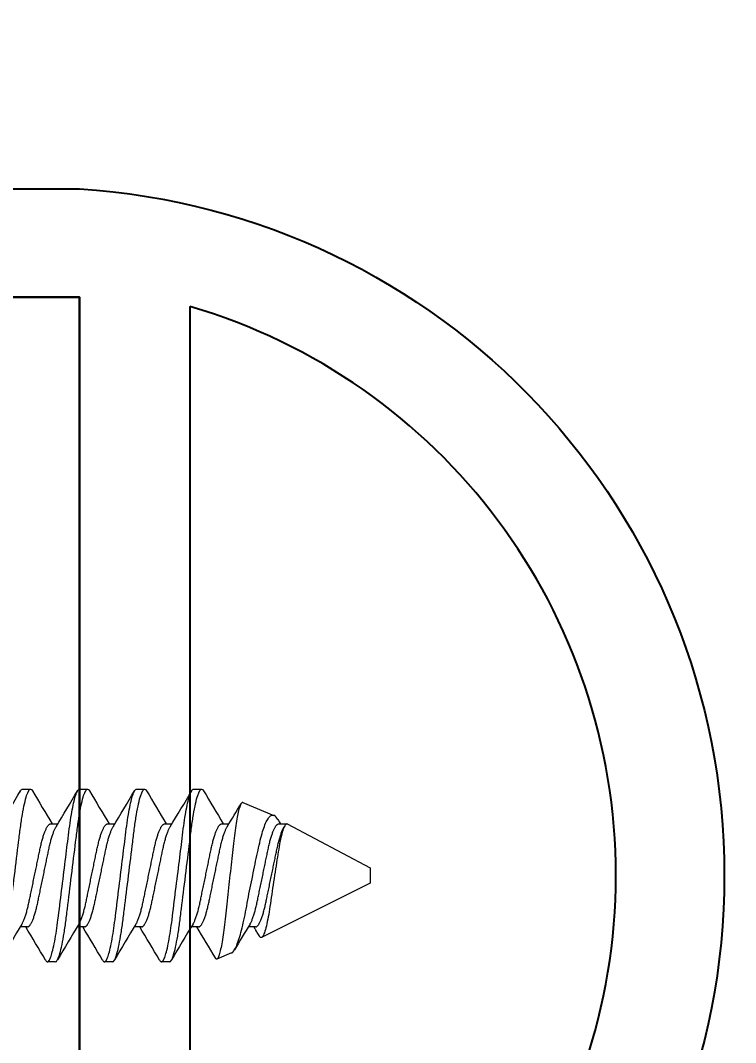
# Model space of a CAD drawing. Header units: inches. Extents: x 129892 to 140765, y 18172 to 24435.
# Drawn here: x 135177.36 to 135197.15, y 20803.75 to 20832.04 of the extents above; entities that cross this region are included whole.
import ezdxf

# ---------------------------------------------------------------- set-up
doc = ezdxf.new("R2010")
doc.units = ezdxf.units.IN
doc.header["$MEASUREMENT"] = 0
doc.header["$PDMODE"] = 66
doc.styles.add('EXCELSIOR', font='dim.shx', dxfattribs={"height": 45})
doc.dimstyles.new('EXCELSIOR', dxfattribs={"dimtxt": 50, "dimasz": 15, "dimexe": 20, "dimexo": 20, "dimgap": 10, "dimtad": 1, "dimdec": 0, "dimtxsty": 'EXCELSIOR', "dimblk": 'OBLIQUE', "dimcen": 2.5, "dimclrd": 1, "dimclre": 1, "dimclrt": 1, "dimadec": 0, "dimazin": 0, "dimtfac": 1, "dimtdec": 0, "dimtofl": 0, "dimtmove": 0, "dimatfit": 3, "dimfxl": 0, "dimlwd": 25, "dimarcsym": 0})

# ---------------------------------------------------------------- blocks, each defined once
blk = doc.blocks.new('_OBLIQUE')
at = {"color": 0, "linetype": 'ByBlock'}
blk.add_line((-0.5, -0.5), (0.5, 0.5), dxfattribs=at)
blk = doc.blocks.new('*D213')
at = {"color": 1, "lineweight": -2}
for p, q in [((135198.995, 20824.381), (135340.623, 20824.381)), ((135198.995, 18454.381), (135340.623, 18454.381))]:
    blk.add_line(p, q, dxfattribs=at)
at = {"color": 1, "lineweight": 25}
blk.add_line((135320.623, 18454.381), (135320.623, 20824.381), dxfattribs=at)
at = {"layer": 'Defpoints', "color": 0}
for p in [(135178.995, 20824.381), (135320.623, 20824.381), (135178.995, 18454.381)]:
    blk.add_point(p, dxfattribs=at)
at = {"color": 1, "lineweight": 25, "xscale": 15, "yscale": 15, "zscale": 15}
for p, rotation in [((135320.623, 20824.381), 90), ((135320.623, 18454.381), 270)]:
    blk.add_blockref('_OBLIQUE', p, dxfattribs=dict(at, rotation=rotation))
at = {"color": 1, "insert": (135288.123, 19639.381), "char_height": 45, "attachment_point": 5, "rotation": 90, "style": 'EXCELSIOR'}
blk.add_mtext('2370 PILASTER', dxfattribs=at)
blk = doc.blocks.new('A$C22320D8F')
for points in [[(13.001, 38, -0.938942), (13.001, 0), (13.001, 35), (0.001, 35), (0.001, 38)], [(16.059, 34.746), (16.059, 3.254, 0.74828)]]:
    blk.add_lwpolyline(points, format="xyb", close=True)
blk = doc.blocks.new('A$C39E56D7B')
at = {"color": 7, "linetype": 'Continuous', "lineweight": 15}
for p, q in [((14.148, 6.457), (14.37, 6.457)), ((15.725, 6.457), (15.948, 6.457)), ((17.303, 6.457), (17.525, 6.457)), ((18.881, 6.457), (19.103, 6.457)), ((20.244, 6.085), (21.1, 5.73)), ((14.925, 5.495), (15.125, 5.495)), ((16.503, 5.495), (16.703, 5.495)), ((18.081, 5.495), (18.281, 5.495)), ((19.659, 5.495), (19.859, 5.495)), ((21.236, 5.495), (21.47, 5.495)), ((21.47, 5.495), (23.766, 4.281)), ((23.766, 4.281), (23.766, 4.068)), ((23.766, 4.068), (23.766, 3.854)), ((23.766, 3.854), (20.762, 2.347)), ((14.281, 2.64), (14.081, 2.64)), ((15.859, 2.64), (15.658, 2.64)), ((17.436, 2.64), (17.236, 2.64)), ((19.014, 2.64), (18.814, 2.64)), ((20.592, 2.64), (20.392, 2.64)), ((19.932, 1.921), (19.527, 1.753)), ((15.059, 1.678), (14.836, 1.678)), ((16.636, 1.678), (16.414, 1.678)), ((18.214, 1.678), (17.992, 1.678))]:
    blk.add_line(p, q, dxfattribs=at)
for points in [[(14.078, 6.38), (14.09, 6.404), (14.102, 6.423), (14.114, 6.438), (14.126, 6.449), (14.137, 6.455), (14.148, 6.457), (14.148, 6.457)], [(14.782, 1.727), (14.791, 1.712), (14.803, 1.697), (14.815, 1.686), (14.826, 1.68), (14.836, 1.678), (14.847, 1.68), (14.857, 1.686), (14.868, 1.695), (14.879, 1.709), (14.891, 1.726), (14.902, 1.748), (14.913, 1.772), (14.925, 1.799), (14.936, 1.831), (14.948, 1.865), (14.959, 1.904), (14.972, 1.95), (14.985, 2.002), (14.998, 2.057), (15.012, 2.115), (15.025, 2.178), (15.037, 2.244), (15.05, 2.313), (15.063, 2.386), (15.074, 2.457), (15.086, 2.53), (15.097, 2.606), (15.108, 2.683), (15.119, 2.762), (15.129, 2.842), (15.141, 2.939), (15.153, 3.039), (15.166, 3.142), (15.179, 3.248), (15.191, 3.345), (15.204, 3.445), (15.216, 3.546), (15.229, 3.648), (15.242, 3.752), (15.255, 3.857), (15.268, 3.962), (15.281, 4.068), (15.293, 4.168), (15.306, 4.268), (15.318, 4.367), (15.33, 4.466), (15.342, 4.564), (15.354, 4.66), (15.366, 4.75), (15.376, 4.838), (15.387, 4.924), (15.398, 5.009), (15.408, 5.091), (15.419, 5.181), (15.43, 5.267), (15.44, 5.352), (15.452, 5.435), (15.463, 5.517), (15.475, 5.597), (15.487, 5.674), (15.499, 5.749), (15.511, 5.818), (15.523, 5.884), (15.535, 5.947), (15.548, 6.007), (15.56, 6.064), (15.573, 6.118), (15.584, 6.165), (15.596, 6.208), (15.608, 6.249), (15.619, 6.285), (15.631, 6.319), (15.643, 6.351), (15.656, 6.38), (15.668, 6.404), (15.68, 6.423), (15.692, 6.438), (15.703, 6.449), (15.715, 6.455), (15.725, 6.457), (15.725, 6.457)], [(16.36, 1.727), (16.369, 1.712), (16.381, 1.697), (16.392, 1.686), (16.403, 1.68), (16.414, 1.678), (16.424, 1.68), (16.435, 1.686), (16.446, 1.695), (16.457, 1.709), (16.468, 1.726), (16.48, 1.748), (16.491, 1.772), (16.502, 1.799), (16.514, 1.831), (16.525, 1.865), (16.537, 1.904), (16.55, 1.95), (16.563, 2.002), (16.576, 2.057), (16.589, 2.115), (16.602, 2.178), (16.615, 2.244), (16.628, 2.313), (16.64, 2.386), (16.652, 2.457), (16.664, 2.53), (16.675, 2.606), (16.686, 2.683), (16.696, 2.762), (16.707, 2.842), (16.719, 2.939), (16.731, 3.039), (16.744, 3.142), (16.757, 3.248), (16.769, 3.345), (16.781, 3.445), (16.794, 3.546), (16.807, 3.648), (16.82, 3.752), (16.833, 3.857), (16.846, 3.962), (16.859, 4.068), (16.871, 4.168), (16.884, 4.268), (16.896, 4.367), (16.908, 4.466), (16.92, 4.564), (16.932, 4.66), (16.943, 4.75), (16.954, 4.838), (16.965, 4.924), (16.975, 5.009), (16.986, 5.091), (16.997, 5.181), (17.007, 5.267), (17.018, 5.352), (17.029, 5.435), (17.041, 5.517), (17.053, 5.597), (17.065, 5.674), (17.077, 5.749), (17.089, 5.818), (17.101, 5.884), (17.113, 5.947), (17.125, 6.007), (17.138, 6.064), (17.15, 6.118), (17.162, 6.165), (17.174, 6.208), (17.185, 6.249), (17.197, 6.285), (17.209, 6.319), (17.221, 6.351), (17.234, 6.38), (17.246, 6.404), (17.258, 6.423), (17.27, 6.438), (17.281, 6.449), (17.292, 6.455), (17.303, 6.457), (17.303, 6.457)], [(17.938, 1.727), (17.947, 1.712), (17.959, 1.697), (17.97, 1.686), (17.981, 1.68), (17.992, 1.678), (18.002, 1.68), (18.013, 1.686), (18.024, 1.695), (18.035, 1.709), (18.046, 1.726), (18.058, 1.748), (18.069, 1.772), (18.08, 1.799), (18.092, 1.831), (18.103, 1.865), (18.115, 1.904), (18.128, 1.95), (18.141, 2.002), (18.154, 2.057), (18.167, 2.115), (18.18, 2.178), (18.193, 2.244), (18.206, 2.313), (18.218, 2.386), (18.23, 2.457), (18.241, 2.53), (18.253, 2.606), (18.263, 2.683), (18.274, 2.762), (18.284, 2.842), (18.296, 2.939), (18.309, 3.039), (18.322, 3.142), (18.335, 3.248), (18.347, 3.345), (18.359, 3.445), (18.372, 3.546), (18.384, 3.648), (18.397, 3.752), (18.41, 3.857), (18.423, 3.962), (18.436, 4.068), (18.449, 4.168), (18.461, 4.268), (18.474, 4.367), (18.486, 4.466), (18.498, 4.564), (18.51, 4.66), (18.521, 4.75), (18.532, 4.838), (18.543, 4.924), (18.553, 5.009), (18.563, 5.091), (18.575, 5.181), (18.585, 5.267), (18.596, 5.352), (18.607, 5.435), (18.619, 5.517), (18.63, 5.597), (18.642, 5.674), (18.655, 5.749), (18.667, 5.818), (18.679, 5.884), (18.691, 5.947), (18.703, 6.007), (18.716, 6.064), (18.728, 6.118), (18.74, 6.165), (18.752, 6.208), (18.763, 6.249), (18.775, 6.285), (18.786, 6.319), (18.799, 6.351), (18.812, 6.38), (18.824, 6.404), (18.836, 6.423), (18.848, 6.438), (18.859, 6.449), (18.87, 6.455), (18.881, 6.457), (18.881, 6.457)], [(20.244, 6.085), (20.233, 6.087), (20.222, 6.084), (20.211, 6.075), (20.199, 6.061), (20.188, 6.042), (20.176, 6.017), (20.166, 5.993), (20.156, 5.966), (20.146, 5.935), (20.136, 5.901), (20.126, 5.862), (20.115, 5.82), (20.105, 5.775), (20.095, 5.726), (20.085, 5.676), (20.076, 5.623), (20.066, 5.567), (20.056, 5.508), (20.047, 5.445), (20.037, 5.38), (20.028, 5.311), (20.019, 5.24), (20.01, 5.17), (20.002, 5.097), (19.993, 5.022), (19.984, 4.946), (19.975, 4.866), (19.966, 4.785), (19.956, 4.702), (19.947, 4.618), (19.937, 4.532), (19.927, 4.446), (19.918, 4.358), (19.908, 4.269), (19.898, 4.178), (19.887, 4.086), (19.877, 3.994), (19.867, 3.902), (19.857, 3.812), (19.848, 3.722), (19.838, 3.632), (19.828, 3.542), (19.818, 3.452), (19.809, 3.362), (19.799, 3.273), (19.79, 3.185), (19.781, 3.102), (19.772, 3.02), (19.764, 2.939), (19.755, 2.86), (19.746, 2.781), (19.737, 2.705), (19.728, 2.63), (19.718, 2.557), (19.709, 2.487), (19.699, 2.42), (19.689, 2.355), (19.68, 2.293), (19.67, 2.233), (19.659, 2.176), (19.649, 2.122), (19.639, 2.071), (19.629, 2.024), (19.619, 1.981), (19.61, 1.941), (19.6, 1.905), (19.59, 1.872), (19.58, 1.842), (19.57, 1.817), (19.561, 1.796), (19.552, 1.779), (19.543, 1.766), (19.534, 1.757), (19.526, 1.752), (19.517, 1.751), (19.508, 1.754), (19.499, 1.761), (19.489, 1.772), (19.482, 1.784)], [(19.932, 1.921), (19.943, 1.926), (19.959, 1.938), (19.975, 1.955), (19.992, 1.976), (20.007, 1.999), (20.023, 2.026), (20.039, 2.057), (20.056, 2.092), (20.073, 2.131), (20.09, 2.174), (20.107, 2.221), (20.124, 2.271), (20.141, 2.322), (20.157, 2.375), (20.174, 2.431), (20.19, 2.49), (20.207, 2.553), (20.223, 2.619), (20.24, 2.687), (20.256, 2.758), (20.272, 2.83), (20.287, 2.903), (20.303, 2.979), (20.318, 3.056), (20.333, 3.137), (20.349, 3.22), (20.365, 3.305), (20.382, 3.391), (20.397, 3.472), (20.413, 3.553), (20.43, 3.636), (20.446, 3.719), (20.463, 3.805), (20.48, 3.89), (20.498, 3.977), (20.515, 4.063), (20.531, 4.142), (20.548, 4.222), (20.564, 4.301), (20.581, 4.379), (20.597, 4.458), (20.614, 4.536), (20.631, 4.614), (20.647, 4.69), (20.663, 4.763), (20.678, 4.834), (20.694, 4.904), (20.709, 4.972), (20.725, 5.039), (20.74, 5.104), (20.757, 5.167), (20.774, 5.228), (20.789, 5.281), (20.805, 5.331), (20.821, 5.379), (20.838, 5.425), (20.855, 5.468), (20.872, 5.509), (20.89, 5.547), (20.907, 5.581), (20.924, 5.61), (20.94, 5.636), (20.957, 5.659), (20.973, 5.68), (20.99, 5.697), (21.007, 5.712), (21.023, 5.723), (21.04, 5.731), (21.055, 5.735), (21.07, 5.737), (21.085, 5.735), (21.1, 5.73)], [(21.47, 5.493), (21.457, 5.492), (21.444, 5.487), (21.43, 5.476), (21.416, 5.459), (21.402, 5.438), (21.388, 5.412), (21.375, 5.382), (21.361, 5.349), (21.348, 5.311), (21.334, 5.268), (21.321, 5.221), (21.308, 5.17), (21.295, 5.116), (21.282, 5.059), (21.27, 4.999), (21.258, 4.934), (21.246, 4.866), (21.234, 4.794), (21.223, 4.723), (21.211, 4.649), (21.199, 4.574), (21.186, 4.495), (21.174, 4.414), (21.161, 4.333), (21.148, 4.247), (21.134, 4.16), (21.121, 4.073), (21.107, 3.982), (21.094, 3.892), (21.08, 3.802), (21.067, 3.715), (21.054, 3.628), (21.042, 3.543), (21.029, 3.457), (21.017, 3.372), (21.005, 3.289), (20.994, 3.211), (20.982, 3.135), (20.971, 3.062), (20.958, 2.989), (20.946, 2.92), (20.933, 2.853), (20.92, 2.788), (20.907, 2.727), (20.893, 2.67), (20.88, 2.616), (20.866, 2.566), (20.853, 2.521), (20.84, 2.482), (20.827, 2.447), (20.814, 2.417), (20.801, 2.392), (20.789, 2.372), (20.776, 2.357), (20.765, 2.349), (20.753, 2.345), (20.742, 2.346), (20.73, 2.353), (20.717, 2.364), (20.705, 2.381), (20.7, 2.389)], [(20.7, 2.389), (20.692, 2.403), (20.675, 2.431), (20.658, 2.458), (20.643, 2.483), (20.629, 2.507), (20.613, 2.533), (20.606, 2.545), (20.598, 2.557), (20.59, 2.571), (20.581, 2.585), (20.573, 2.599), (20.566, 2.61), (20.562, 2.616), (20.559, 2.622), (20.554, 2.63), (20.547, 2.641), (20.548, 2.64)]]:
    blk.add_lwpolyline(points, dxfattribs=at)
for centre, radius, start, end in [((-46.873, 42.184), 70.688, 328.65536, 329.59576), ((81.453, 45.789), 77.742, 210.43448, 211.21919), ((-45.295, 42.184), 70.688, 328.65536, 329.59576), ((83.031, 45.789), 77.742, 210.43448, 211.21919), ((-43.718, 42.184), 70.688, 328.65536, 329.59576), ((84.609, 45.789), 77.742, 210.43448, 211.21919), ((-43.592, 43.052), 72.38, 328.66632, 329.58486), ((86.187, 45.789), 77.742, 210.43448, 211.21919), ((-28.53, 34.925), 56.636, 328.5953, 329.3464), ((20.944, 5.478), 0.297, 27.0372, 58.292), ((57.223, 27.373), 42.078, 211.1414, 211.3298), ((75.683, -34.755), 72.065, 148.66434, 149.58679), ((-51.466, -37.188), 76.832, 30.4299, 31.22378), ((77.261, -34.755), 72.065, 148.66434, 149.58679), ((-49.888, -37.188), 76.832, 30.4299, 31.22378), ((78.839, -34.755), 72.065, 148.66434, 149.58679), ((-49.079, -37.647), 77.727, 30.43451, 31.21926), ((80.691, -34.919), 72.384, 148.66637, 149.58475), ((-45.956, -36.717), 75.924, 30.47088, 31.22386), ((71.214, -28.26), 59.479, 148.60767, 149.4082)]:
    blk.add_arc(centre, radius, start, end, dxfattribs=at)
for points, knots in [([(13.481, 1.678), (13.513, 1.678), (13.55, 1.736), (13.629, 1.979), (13.669, 2.162), (13.726, 2.497), (13.744, 2.619), (13.778, 2.871), (13.793, 3.003), (13.846, 3.428), (13.886, 3.747), (13.965, 4.388), (14.005, 4.707), (14.057, 5.132), (14.073, 5.264), (14.107, 5.516), (14.125, 5.638), (14.181, 5.973), (14.222, 6.156), (14.3, 6.399), (14.338, 6.457), (14.37, 6.457)], [0, 0, 0, 0, 0.125, 0.125, 0.25, 0.25, 0.3125, 0.3125, 0.375, 0.375, 0.5, 0.5, 0.625, 0.625, 0.6875, 0.6875, 0.75, 0.75, 0.875, 0.875, 1, 1, 1, 1]), ([(15.059, 1.678), (15.091, 1.678), (15.128, 1.736), (15.206, 1.979), (15.247, 2.162), (15.304, 2.497), (15.322, 2.619), (15.355, 2.871), (15.371, 3.003), (15.424, 3.428), (15.463, 3.747), (15.543, 4.388), (15.582, 4.707), (15.635, 5.132), (15.651, 5.264), (15.685, 5.516), (15.703, 5.638), (15.759, 5.973), (15.8, 6.156), (15.878, 6.399), (15.915, 6.457), (15.948, 6.457)], [0, 0, 0, 0, 0.125, 0.125, 0.25, 0.25, 0.3125, 0.3125, 0.375, 0.375, 0.5, 0.5, 0.625, 0.625, 0.6875, 0.6875, 0.75, 0.75, 0.875, 0.875, 1, 1, 1, 1]), ([(16.636, 1.678), (16.669, 1.678), (16.706, 1.736), (16.784, 1.979), (16.825, 2.162), (16.881, 2.497), (16.899, 2.619), (16.933, 2.871), (16.949, 3.003), (17.002, 3.428), (17.041, 3.747), (17.121, 4.388), (17.16, 4.707), (17.213, 5.132), (17.229, 5.264), (17.262, 5.516), (17.28, 5.638), (17.337, 5.973), (17.378, 6.156), (17.456, 6.399), (17.493, 6.457), (17.525, 6.457)], [0, 0, 0, 0, 0.125, 0.125, 0.25, 0.25, 0.3125, 0.3125, 0.375, 0.375, 0.5, 0.5, 0.625, 0.625, 0.6875, 0.6875, 0.75, 0.75, 0.875, 0.875, 1, 1, 1, 1]), ([(18.214, 1.678), (18.246, 1.678), (18.284, 1.736), (18.362, 1.979), (18.403, 2.162), (18.459, 2.497), (18.477, 2.619), (18.511, 2.871), (18.527, 3.003), (18.579, 3.428), (18.619, 3.747), (18.698, 4.388), (18.738, 4.707), (18.791, 5.132), (18.806, 5.264), (18.84, 5.516), (18.858, 5.638), (18.915, 5.973), (18.955, 6.156), (19.034, 6.399), (19.071, 6.457), (19.103, 6.457)], [0, 0, 0, 0, 0.125, 0.125, 0.25, 0.25, 0.3125, 0.3125, 0.375, 0.375, 0.5, 0.5, 0.625, 0.625, 0.6875, 0.6875, 0.75, 0.75, 0.875, 0.875, 1, 1, 1, 1]), ([(14.13, 2.722), (14.135, 2.729), (14.144, 2.745), (14.16, 2.775), (14.177, 2.812), (14.194, 2.854), (14.212, 2.901), (14.229, 2.951), (14.246, 3.005), (14.262, 3.061), (14.278, 3.12), (14.293, 3.179), (14.308, 3.241), (14.322, 3.304), (14.336, 3.369), (14.35, 3.436), (14.364, 3.506), (14.38, 3.579), (14.395, 3.656), (14.412, 3.736), (14.429, 3.817), (14.446, 3.9), (14.463, 3.983), (14.481, 4.066), (14.498, 4.148), (14.514, 4.228), (14.531, 4.307), (14.547, 4.385), (14.563, 4.461), (14.578, 4.536), (14.593, 4.609), (14.608, 4.68), (14.623, 4.75), (14.637, 4.819), (14.652, 4.885), (14.667, 4.95), (14.683, 5.013), (14.699, 5.072), (14.715, 5.127), (14.731, 5.179), (14.748, 5.227), (14.765, 5.272), (14.781, 5.314), (14.798, 5.351), (14.814, 5.384), (14.831, 5.413), (14.848, 5.438), (14.864, 5.459), (14.88, 5.475), (14.896, 5.486), (14.911, 5.493), (14.921, 5.494), (14.925, 5.495)], [0, 0, 0, 0, 0.015022, 0.035067, 0.056123, 0.077196, 0.098247, 0.119238, 0.140129, 0.160884, 0.180534, 0.199997, 0.219246, 0.238254, 0.257015, 0.275888, 0.295014, 0.314368, 0.334859, 0.35554, 0.376373, 0.397323, 0.418352, 0.43942, 0.459532, 0.479609, 0.499618, 0.519525, 0.539298, 0.558906, 0.578321, 0.597515, 0.617358, 0.636996, 0.656865, 0.677001, 0.697376, 0.717957, 0.737765, 0.757699, 0.777727, 0.797816, 0.81793, 0.838037, 0.858101, 0.878088, 0.898909, 0.919573, 0.940046, 0.960295, 0.980289, 1, 1, 1, 1]), ([(14.281, 2.64), (14.285, 2.641), (14.295, 2.642), (14.309, 2.648), (14.324, 2.658), (14.339, 2.673), (14.355, 2.692), (14.371, 2.715), (14.387, 2.743), (14.404, 2.775), (14.421, 2.812), (14.439, 2.854), (14.456, 2.901), (14.473, 2.951), (14.49, 3.005), (14.507, 3.061), (14.523, 3.12), (14.538, 3.179), (14.553, 3.241), (14.567, 3.304), (14.58, 3.369), (14.594, 3.436), (14.609, 3.506), (14.624, 3.579), (14.64, 3.656), (14.656, 3.736), (14.673, 3.817), (14.691, 3.9), (14.708, 3.983), (14.725, 4.066), (14.742, 4.148), (14.759, 4.228), (14.775, 4.307), (14.791, 4.385), (14.807, 4.461), (14.823, 4.536), (14.838, 4.609), (14.853, 4.68), (14.867, 4.75), (14.881, 4.819), (14.896, 4.885), (14.911, 4.95), (14.927, 5.013), (14.943, 5.072), (14.96, 5.127), (14.976, 5.179), (14.992, 5.227), (15.009, 5.272), (15.026, 5.313), (15.042, 5.351), (15.059, 5.383), (15.07, 5.404), (15.076, 5.413), (15.076, 5.413)], [0, 0, 0, 0, 0.018809, 0.037876, 0.057178, 0.076688, 0.096379, 0.116219, 0.136178, 0.156223, 0.177278, 0.198351, 0.219402, 0.240393, 0.261284, 0.282037, 0.301688, 0.321151, 0.340399, 0.359407, 0.378167, 0.39704, 0.416165, 0.435519, 0.45601, 0.47669, 0.497523, 0.518473, 0.539501, 0.560569, 0.58068, 0.600757, 0.620765, 0.640672, 0.660445, 0.680053, 0.699467, 0.718661, 0.738503, 0.758141, 0.77801, 0.798146, 0.81852, 0.839101, 0.858909, 0.878842, 0.89887, 0.918958, 0.939072, 0.959178, 0.979242, 0.999229, 1, 1, 1, 1]), ([(15.708, 2.722), (15.712, 2.729), (15.722, 2.745), (15.737, 2.775), (15.754, 2.812), (15.772, 2.854), (15.789, 2.901), (15.807, 2.951), (15.824, 3.005), (15.84, 3.061), (15.856, 3.12), (15.871, 3.179), (15.886, 3.241), (15.9, 3.304), (15.914, 3.369), (15.928, 3.436), (15.942, 3.506), (15.957, 3.579), (15.973, 3.656), (15.99, 3.736), (16.007, 3.817), (16.024, 3.9), (16.041, 3.983), (16.058, 4.066), (16.075, 4.148), (16.092, 4.228), (16.108, 4.307), (16.125, 4.385), (16.14, 4.461), (16.156, 4.536), (16.171, 4.609), (16.186, 4.68), (16.2, 4.75), (16.215, 4.819), (16.229, 4.885), (16.245, 4.95), (16.261, 5.013), (16.277, 5.072), (16.293, 5.127), (16.309, 5.179), (16.326, 5.227), (16.342, 5.272), (16.359, 5.314), (16.376, 5.351), (16.392, 5.384), (16.409, 5.413), (16.425, 5.438), (16.442, 5.459), (16.458, 5.475), (16.474, 5.486), (16.489, 5.493), (16.498, 5.494), (16.503, 5.495)], [0, 0, 0, 0, 0.015022, 0.035067, 0.056123, 0.077196, 0.098247, 0.119238, 0.140129, 0.160884, 0.180534, 0.199997, 0.219246, 0.238254, 0.257015, 0.275888, 0.295014, 0.314368, 0.334859, 0.35554, 0.376373, 0.397323, 0.418352, 0.43942, 0.459532, 0.479609, 0.499618, 0.519525, 0.539298, 0.558906, 0.578321, 0.597515, 0.617358, 0.636996, 0.656865, 0.677001, 0.697376, 0.717957, 0.737765, 0.757699, 0.777727, 0.797816, 0.81793, 0.838037, 0.858101, 0.878088, 0.898909, 0.919573, 0.940046, 0.960295, 0.980289, 1, 1, 1, 1]), ([(15.859, 2.64), (15.863, 2.641), (15.872, 2.642), (15.887, 2.648), (15.902, 2.658), (15.917, 2.673), (15.933, 2.692), (15.949, 2.715), (15.965, 2.743), (15.982, 2.775), (15.999, 2.812), (16.016, 2.854), (16.034, 2.901), (16.051, 2.951), (16.068, 3.005), (16.085, 3.061), (16.1, 3.12), (16.116, 3.179), (16.13, 3.241), (16.145, 3.304), (16.158, 3.369), (16.172, 3.436), (16.187, 3.506), (16.202, 3.579), (16.218, 3.656), (16.234, 3.736), (16.251, 3.817), (16.268, 3.9), (16.286, 3.983), (16.303, 4.066), (16.32, 4.148), (16.336, 4.228), (16.353, 4.307), (16.369, 4.385), (16.385, 4.461), (16.4, 4.536), (16.415, 4.609), (16.43, 4.68), (16.445, 4.75), (16.459, 4.819), (16.474, 4.885), (16.489, 4.95), (16.505, 5.013), (16.521, 5.072), (16.537, 5.127), (16.554, 5.179), (16.57, 5.227), (16.587, 5.272), (16.603, 5.313), (16.62, 5.351), (16.637, 5.383), (16.648, 5.404), (16.653, 5.413), (16.654, 5.413)], [0, 0, 0, 0, 0.018809, 0.037876, 0.057178, 0.076688, 0.096379, 0.116219, 0.136178, 0.156223, 0.177278, 0.198351, 0.219402, 0.240393, 0.261284, 0.282037, 0.301688, 0.321151, 0.340399, 0.359407, 0.378167, 0.39704, 0.416165, 0.435519, 0.45601, 0.47669, 0.497523, 0.518473, 0.539501, 0.560569, 0.58068, 0.600757, 0.620765, 0.640672, 0.660445, 0.680053, 0.699467, 0.718661, 0.738503, 0.758141, 0.77801, 0.798146, 0.81852, 0.839101, 0.858909, 0.878842, 0.89887, 0.918958, 0.939072, 0.959178, 0.979242, 0.999229, 1, 1, 1, 1]), ([(17.286, 2.722), (17.29, 2.729), (17.3, 2.745), (17.315, 2.775), (17.332, 2.812), (17.35, 2.854), (17.367, 2.901), (17.384, 2.951), (17.401, 3.005), (17.418, 3.061), (17.434, 3.12), (17.449, 3.179), (17.464, 3.241), (17.478, 3.304), (17.492, 3.369), (17.505, 3.436), (17.52, 3.506), (17.535, 3.579), (17.551, 3.656), (17.568, 3.736), (17.584, 3.817), (17.602, 3.9), (17.619, 3.983), (17.636, 4.066), (17.653, 4.148), (17.67, 4.228), (17.686, 4.307), (17.702, 4.385), (17.718, 4.461), (17.734, 4.536), (17.749, 4.609), (17.764, 4.68), (17.778, 4.75), (17.792, 4.819), (17.807, 4.885), (17.823, 4.95), (17.838, 5.013), (17.855, 5.072), (17.871, 5.127), (17.887, 5.179), (17.903, 5.227), (17.92, 5.272), (17.937, 5.314), (17.953, 5.351), (17.97, 5.384), (17.987, 5.413), (18.003, 5.438), (18.02, 5.459), (18.036, 5.475), (18.051, 5.486), (18.066, 5.493), (18.076, 5.494), (18.081, 5.495)], [0, 0, 0, 0, 0.015022, 0.035067, 0.056123, 0.077196, 0.098247, 0.119238, 0.140129, 0.160884, 0.180534, 0.199997, 0.219246, 0.238254, 0.257015, 0.275888, 0.295014, 0.314368, 0.334859, 0.35554, 0.376373, 0.397323, 0.418352, 0.43942, 0.459532, 0.479609, 0.499618, 0.519525, 0.539298, 0.558906, 0.578321, 0.597515, 0.617358, 0.636996, 0.656865, 0.677001, 0.697376, 0.717957, 0.737765, 0.757699, 0.777727, 0.797816, 0.81793, 0.838037, 0.858101, 0.878088, 0.898909, 0.919573, 0.940046, 0.960295, 0.980289, 1, 1, 1, 1]), ([(17.436, 2.64), (17.441, 2.641), (17.45, 2.642), (17.465, 2.648), (17.479, 2.658), (17.495, 2.673), (17.51, 2.692), (17.526, 2.715), (17.543, 2.743), (17.56, 2.775), (17.577, 2.812), (17.594, 2.854), (17.612, 2.901), (17.629, 2.951), (17.646, 3.005), (17.662, 3.061), (17.678, 3.12), (17.693, 3.179), (17.708, 3.241), (17.722, 3.304), (17.736, 3.369), (17.75, 3.436), (17.764, 3.506), (17.78, 3.579), (17.795, 3.656), (17.812, 3.736), (17.829, 3.817), (17.846, 3.9), (17.863, 3.983), (17.881, 4.066), (17.898, 4.148), (17.914, 4.228), (17.931, 4.307), (17.947, 4.385), (17.963, 4.461), (17.978, 4.536), (17.993, 4.609), (18.008, 4.68), (18.023, 4.75), (18.037, 4.819), (18.052, 4.885), (18.067, 4.95), (18.083, 5.013), (18.099, 5.072), (18.115, 5.127), (18.131, 5.179), (18.148, 5.227), (18.165, 5.272), (18.181, 5.313), (18.198, 5.351), (18.214, 5.383), (18.226, 5.404), (18.231, 5.413), (18.231, 5.413)], [0, 0, 0, 0, 0.018809, 0.037877, 0.057179, 0.076689, 0.096379, 0.11622, 0.136179, 0.156224, 0.177279, 0.198352, 0.219403, 0.240394, 0.261285, 0.282039, 0.301689, 0.321152, 0.340401, 0.359409, 0.378169, 0.397041, 0.416167, 0.435521, 0.456012, 0.476692, 0.497525, 0.518475, 0.539504, 0.560572, 0.580683, 0.60076, 0.620768, 0.640675, 0.660448, 0.680056, 0.699471, 0.718664, 0.738507, 0.758145, 0.778013, 0.798149, 0.818524, 0.839105, 0.858913, 0.878847, 0.898874, 0.918963, 0.939077, 0.959183, 0.979247, 0.999234, 1, 1, 1, 1]), ([(18.864, 2.722), (18.868, 2.729), (18.877, 2.745), (18.893, 2.775), (18.91, 2.812), (18.927, 2.854), (18.945, 2.901), (18.962, 2.951), (18.979, 3.005), (18.996, 3.061), (19.012, 3.12), (19.027, 3.179), (19.041, 3.241), (19.056, 3.304), (19.069, 3.369), (19.083, 3.436), (19.098, 3.506), (19.113, 3.579), (19.129, 3.656), (19.145, 3.736), (19.162, 3.817), (19.179, 3.9), (19.197, 3.983), (19.214, 4.066), (19.231, 4.148), (19.247, 4.228), (19.264, 4.307), (19.28, 4.385), (19.296, 4.461), (19.311, 4.536), (19.327, 4.609), (19.341, 4.68), (19.356, 4.75), (19.37, 4.819), (19.385, 4.885), (19.4, 4.95), (19.416, 5.013), (19.432, 5.072), (19.449, 5.127), (19.465, 5.179), (19.481, 5.227), (19.498, 5.272), (19.515, 5.314), (19.531, 5.351), (19.548, 5.384), (19.564, 5.413), (19.581, 5.438), (19.597, 5.459), (19.614, 5.475), (19.629, 5.486), (19.644, 5.493), (19.654, 5.494), (19.659, 5.495)], [0, 0, 0, 0, 0.015022, 0.035068, 0.056123, 0.077196, 0.098248, 0.119238, 0.14013, 0.160884, 0.180534, 0.199998, 0.219246, 0.238255, 0.257015, 0.275888, 0.295014, 0.314368, 0.33486, 0.35554, 0.376373, 0.397323, 0.418352, 0.439421, 0.459532, 0.479609, 0.499618, 0.519525, 0.539298, 0.558906, 0.578321, 0.597515, 0.617358, 0.636996, 0.656865, 0.677001, 0.697376, 0.717957, 0.737765, 0.757699, 0.777727, 0.797816, 0.81793, 0.838037, 0.858101, 0.878088, 0.898909, 0.919574, 0.940046, 0.960295, 0.980289, 1, 1, 1, 1]), ([(19.014, 2.64), (19.019, 2.641), (19.028, 2.642), (19.042, 2.648), (19.057, 2.658), (19.072, 2.673), (19.088, 2.692), (19.104, 2.715), (19.121, 2.743), (19.137, 2.775), (19.154, 2.812), (19.172, 2.854), (19.189, 2.901), (19.207, 2.951), (19.224, 3.005), (19.24, 3.061), (19.256, 3.12), (19.271, 3.179), (19.286, 3.241), (19.3, 3.304), (19.314, 3.369), (19.328, 3.436), (19.342, 3.506), (19.357, 3.579), (19.373, 3.656), (19.39, 3.736), (19.407, 3.817), (19.424, 3.9), (19.441, 3.983), (19.458, 4.066), (19.475, 4.148), (19.492, 4.228), (19.508, 4.307), (19.525, 4.385), (19.54, 4.461), (19.556, 4.536), (19.571, 4.609), (19.586, 4.68), (19.6, 4.75), (19.615, 4.819), (19.629, 4.885), (19.645, 4.95), (19.661, 5.013), (19.677, 5.072), (19.693, 5.127), (19.709, 5.179), (19.726, 5.227), (19.742, 5.272), (19.759, 5.313), (19.776, 5.351), (19.792, 5.383), (19.803, 5.404), (19.809, 5.413), (19.809, 5.413)], [0, 0, 0, 0, 0.018809, 0.037877, 0.057179, 0.076689, 0.096379, 0.11622, 0.136179, 0.156224, 0.177279, 0.198352, 0.219403, 0.240394, 0.261285, 0.282039, 0.301689, 0.321152, 0.340401, 0.359409, 0.378169, 0.397041, 0.416167, 0.435521, 0.456012, 0.476692, 0.497525, 0.518475, 0.539504, 0.560572, 0.580683, 0.60076, 0.620768, 0.640675, 0.660448, 0.680056, 0.699471, 0.718664, 0.738507, 0.758145, 0.778013, 0.79815, 0.818524, 0.839105, 0.858913, 0.878847, 0.898874, 0.918963, 0.939077, 0.959183, 0.979247, 0.999234, 1, 1, 1, 1]), ([(19.014, 2.64), (19.019, 2.641), (19.028, 2.642), (19.042, 2.648), (19.057, 2.658), (19.072, 2.673), (19.088, 2.692), (19.104, 2.715), (19.121, 2.743), (19.137, 2.775), (19.154, 2.812), (19.172, 2.854), (19.189, 2.901), (19.207, 2.951), (19.224, 3.005), (19.24, 3.061), (19.256, 3.12), (19.271, 3.179), (19.286, 3.241), (19.3, 3.304), (19.314, 3.369), (19.328, 3.436), (19.342, 3.506), (19.357, 3.579), (19.373, 3.656), (19.39, 3.736), (19.407, 3.817), (19.424, 3.9), (19.441, 3.983), (19.458, 4.066), (19.475, 4.148), (19.492, 4.228), (19.508, 4.307), (19.525, 4.385), (19.54, 4.461), (19.556, 4.536), (19.571, 4.609), (19.586, 4.68), (19.6, 4.75), (19.615, 4.819), (19.629, 4.885), (19.645, 4.95), (19.661, 5.013), (19.677, 5.072), (19.693, 5.127), (19.709, 5.179), (19.726, 5.227), (19.742, 5.272), (19.759, 5.313), (19.776, 5.351), (19.792, 5.383), (19.803, 5.404), (19.809, 5.413), (19.809, 5.413)], [0, 0, 0, 0, 0.018809, 0.037877, 0.057179, 0.076689, 0.096379, 0.11622, 0.136179, 0.156224, 0.177279, 0.198352, 0.219403, 0.240394, 0.261285, 0.282039, 0.301689, 0.321152, 0.340401, 0.359409, 0.378169, 0.397041, 0.416167, 0.435521, 0.456012, 0.476692, 0.497525, 0.518475, 0.539504, 0.560572, 0.580683, 0.60076, 0.620768, 0.640675, 0.660448, 0.680056, 0.699471, 0.718664, 0.738507, 0.758145, 0.778013, 0.798149, 0.818524, 0.839105, 0.858913, 0.878847, 0.898874, 0.918963, 0.939077, 0.959183, 0.979247, 0.999234, 1, 1, 1, 1]), ([(20.442, 2.722), (20.446, 2.729), (20.455, 2.745), (20.471, 2.775), (20.488, 2.812), (20.505, 2.854), (20.523, 2.901), (20.54, 2.951), (20.557, 3.005), (20.573, 3.061), (20.589, 3.12), (20.605, 3.179), (20.619, 3.241), (20.633, 3.304), (20.647, 3.369), (20.661, 3.436), (20.675, 3.506), (20.691, 3.579), (20.707, 3.656), (20.723, 3.736), (20.74, 3.817), (20.757, 3.9), (20.775, 3.983), (20.792, 4.066), (20.809, 4.148), (20.825, 4.228), (20.842, 4.307), (20.858, 4.385), (20.874, 4.461), (20.889, 4.536), (20.904, 4.609), (20.919, 4.68), (20.934, 4.75), (20.948, 4.819), (20.963, 4.885), (20.978, 4.95), (20.994, 5.013), (21.01, 5.072), (21.026, 5.127), (21.043, 5.179), (21.059, 5.227), (21.076, 5.272), (21.092, 5.314), (21.109, 5.351), (21.125, 5.384), (21.142, 5.413), (21.159, 5.438), (21.175, 5.459), (21.191, 5.475), (21.207, 5.486), (21.222, 5.493), (21.232, 5.494), (21.236, 5.495)], [0, 0, 0, 0, 0.015022, 0.035068, 0.056123, 0.077196, 0.098248, 0.119238, 0.14013, 0.160884, 0.180534, 0.199998, 0.219246, 0.238255, 0.257015, 0.275888, 0.295014, 0.314368, 0.33486, 0.35554, 0.376373, 0.397324, 0.418352, 0.439421, 0.459532, 0.479609, 0.499618, 0.519525, 0.539298, 0.558906, 0.578321, 0.597515, 0.617358, 0.636996, 0.656865, 0.677001, 0.697376, 0.717957, 0.737765, 0.757699, 0.777727, 0.797816, 0.81793, 0.838037, 0.858101, 0.878088, 0.898909, 0.919574, 0.940046, 0.960295, 0.980289, 1, 1, 1, 1]), ([(20.592, 2.64), (20.597, 2.641), (20.606, 2.642), (20.62, 2.648), (20.635, 2.658), (20.65, 2.673), (20.666, 2.692), (20.682, 2.715), (20.698, 2.743), (20.715, 2.775), (20.732, 2.812), (20.75, 2.854), (20.767, 2.901), (20.784, 2.951), (20.801, 3.005), (20.818, 3.061), (20.834, 3.12), (20.849, 3.179), (20.864, 3.241), (20.878, 3.304), (20.892, 3.369), (20.905, 3.436), (20.92, 3.506), (20.935, 3.579), (20.951, 3.656), (20.968, 3.736), (20.984, 3.817), (21.002, 3.9), (21.019, 3.983), (21.036, 4.066), (21.053, 4.148), (21.07, 4.228), (21.086, 4.307), (21.102, 4.385), (21.118, 4.461), (21.134, 4.536), (21.149, 4.609), (21.164, 4.68), (21.178, 4.75), (21.192, 4.819), (21.207, 4.885), (21.223, 4.95), (21.238, 5.013), (21.255, 5.073), (21.272, 5.132), (21.29, 5.187), (21.307, 5.238), (21.325, 5.286), (21.343, 5.329), (21.361, 5.367), (21.376, 5.395), (21.384, 5.408), (21.387, 5.413)], [0, 0, 0, 0, 0.018809, 0.037877, 0.057179, 0.07669, 0.096381, 0.116222, 0.136181, 0.156227, 0.177282, 0.198355, 0.219407, 0.240398, 0.261289, 0.282043, 0.301694, 0.321157, 0.340406, 0.359414, 0.378175, 0.397048, 0.416174, 0.435528, 0.45602, 0.4767, 0.497533, 0.518484, 0.539512, 0.560581, 0.580692, 0.600769, 0.620778, 0.640685, 0.660458, 0.680067, 0.699482, 0.718676, 0.738519, 0.758157, 0.778026, 0.798162, 0.818537, 0.839118, 0.860474, 0.881973, 0.903575, 0.925239, 0.94692, 0.968576, 0.990164, 1, 1, 1, 1])]:
    blk.add_open_spline(points, degree=3, knots=knots, dxfattribs=at)
for points in [[(14.37, 6.457), (14.387, 6.457), (14.405, 6.441), (14.424, 6.409)], [(15.948, 6.457), (15.964, 6.457), (15.983, 6.441), (16.002, 6.409)], [(17.525, 6.457), (17.542, 6.457), (17.56, 6.441), (17.579, 6.409)], [(19.103, 6.457), (19.12, 6.457), (19.138, 6.441), (19.157, 6.409)]]:
    blk.add_open_spline(points, degree=3, dxfattribs=at)
blk = doc.blocks.new('*D146')
at = {"color": 1, "lineweight": 25}
for p, q in [((135320.623, 20844.381), (135320.623, 20967.238)), ((135320.623, 20824.381), (135320.623, 20809.381))]:
    blk.add_line(p, q, dxfattribs=at)
at = {"color": 1, "lineweight": -2}
for p, q in [((135340.623, 20844.381), (135340.623, 20844.381)), ((135198.995, 20824.381), (135340.623, 20824.381))]:
    blk.add_line(p, q, dxfattribs=at)
at = {"layer": 'Defpoints', "color": 0}
for p in [(135320.623, 20844.381), (135320.623, 20844.381), (135178.995, 20824.381)]:
    blk.add_point(p, dxfattribs=at)
at = {"color": 1, "lineweight": 25, "xscale": 15, "yscale": 15, "zscale": 15}
for p, rotation in [((135320.623, 20844.381), 270), ((135320.623, 20824.381), 90)]:
    blk.add_blockref('_OBLIQUE', p, dxfattribs=dict(at, rotation=rotation))
at = {"color": 1, "insert": (135288.123, 20920.809), "char_height": 45, "attachment_point": 5, "rotation": 90, "style": 'EXCELSIOR'}
blk.add_mtext('20', dxfattribs=at)

msp = doc.modelspace()

# ---------------------------------------------------------------- linework, layer by layer
msp.add_lwpolyline([(135165.995, 20824.381), (135178.995, 20824.381), (135178.995, 18454.381), (135165.995, 18454.381)], close=True)

# ---------------------------------------------------------------- block references
for name, p in [('A$C22320D8F', (135165.994, 20789.381)), ('A$C39E56D7B', (135163.273, 20804.313))]:
    msp.add_blockref(name, p)

# ---------------------------------------------------------------- dimensions: what is measured, and where the dimension line sits
dim = msp.add_linear_dim(base=(135320.623, 20844.381), p1=(135178.995, 20824.381), p2=(135320.623, 20844.381), angle=90, dimstyle='EXCELSIOR')
dim.commit()
dim.dimension.update_dxf_attribs({"geometry": '*D146', "text_midpoint": (135288.123, 20920.809)})
dim = msp.add_linear_dim(base=(135320.623, 20824.381), p1=(135178.995, 18454.381), p2=(135178.995, 20824.381), angle=90, text='<> PILASTER', dimstyle='EXCELSIOR')
dim.commit()
dim.dimension.update_dxf_attribs({"geometry": '*D213', "text_midpoint": (135288.123, 19639.381)})

doc.saveas('drawing.dxf')
